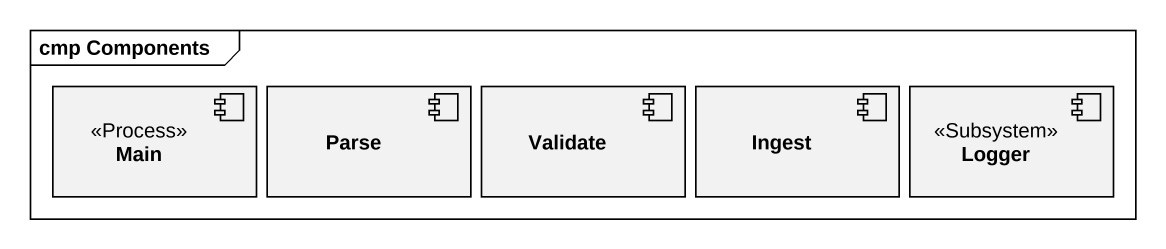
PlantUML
@startuml
mainframe cmp Components
component Main <<Process>>
component Parse
component Validate
component Ingest
component Logger <<Subsystem>>
@enduml
